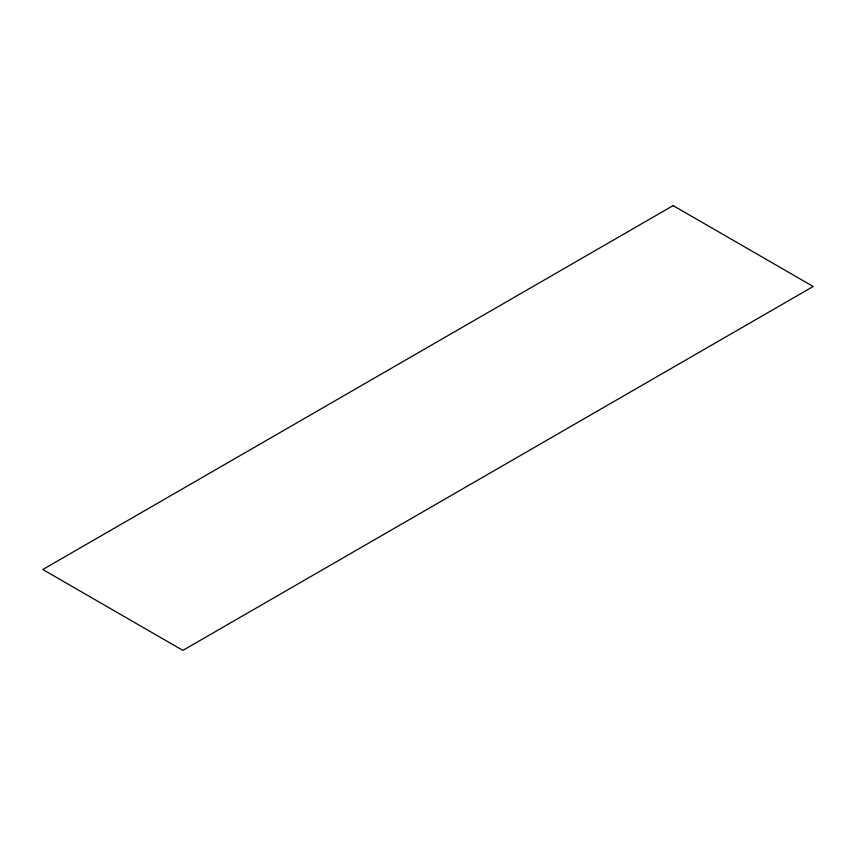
<?xml version="1.0" encoding="UTF-8"?>
<svg xmlns="http://www.w3.org/2000/svg" width="856" height="856" viewBox="0 0 856 856"><rect width="100%" height="100%" fill="white"/><g stroke="black" fill="none" stroke-linecap="round" stroke-linejoin="round"><path stroke-width="1.28" d="M673.126 205.611L42.8 569.518L182.874 650.389L813.2 286.482L673.126 205.611"/></g></svg>
